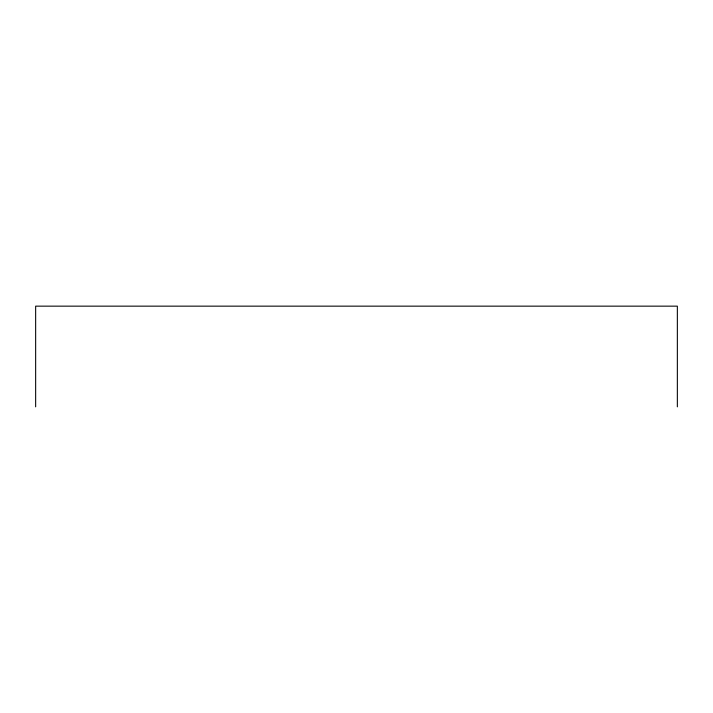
<?xml version="1.0" encoding="UTF-8"?>
<svg xmlns="http://www.w3.org/2000/svg" width="713" height="713" viewBox="0 0 713 713"><rect width="100%" height="100%" fill="white"/><g stroke="black" fill="none" stroke-linecap="round" stroke-linejoin="round"><path stroke-width="1.07" d="M677.35 406.847L677.35 306.153L35.65 306.153L35.65 406.847"/></g></svg>
